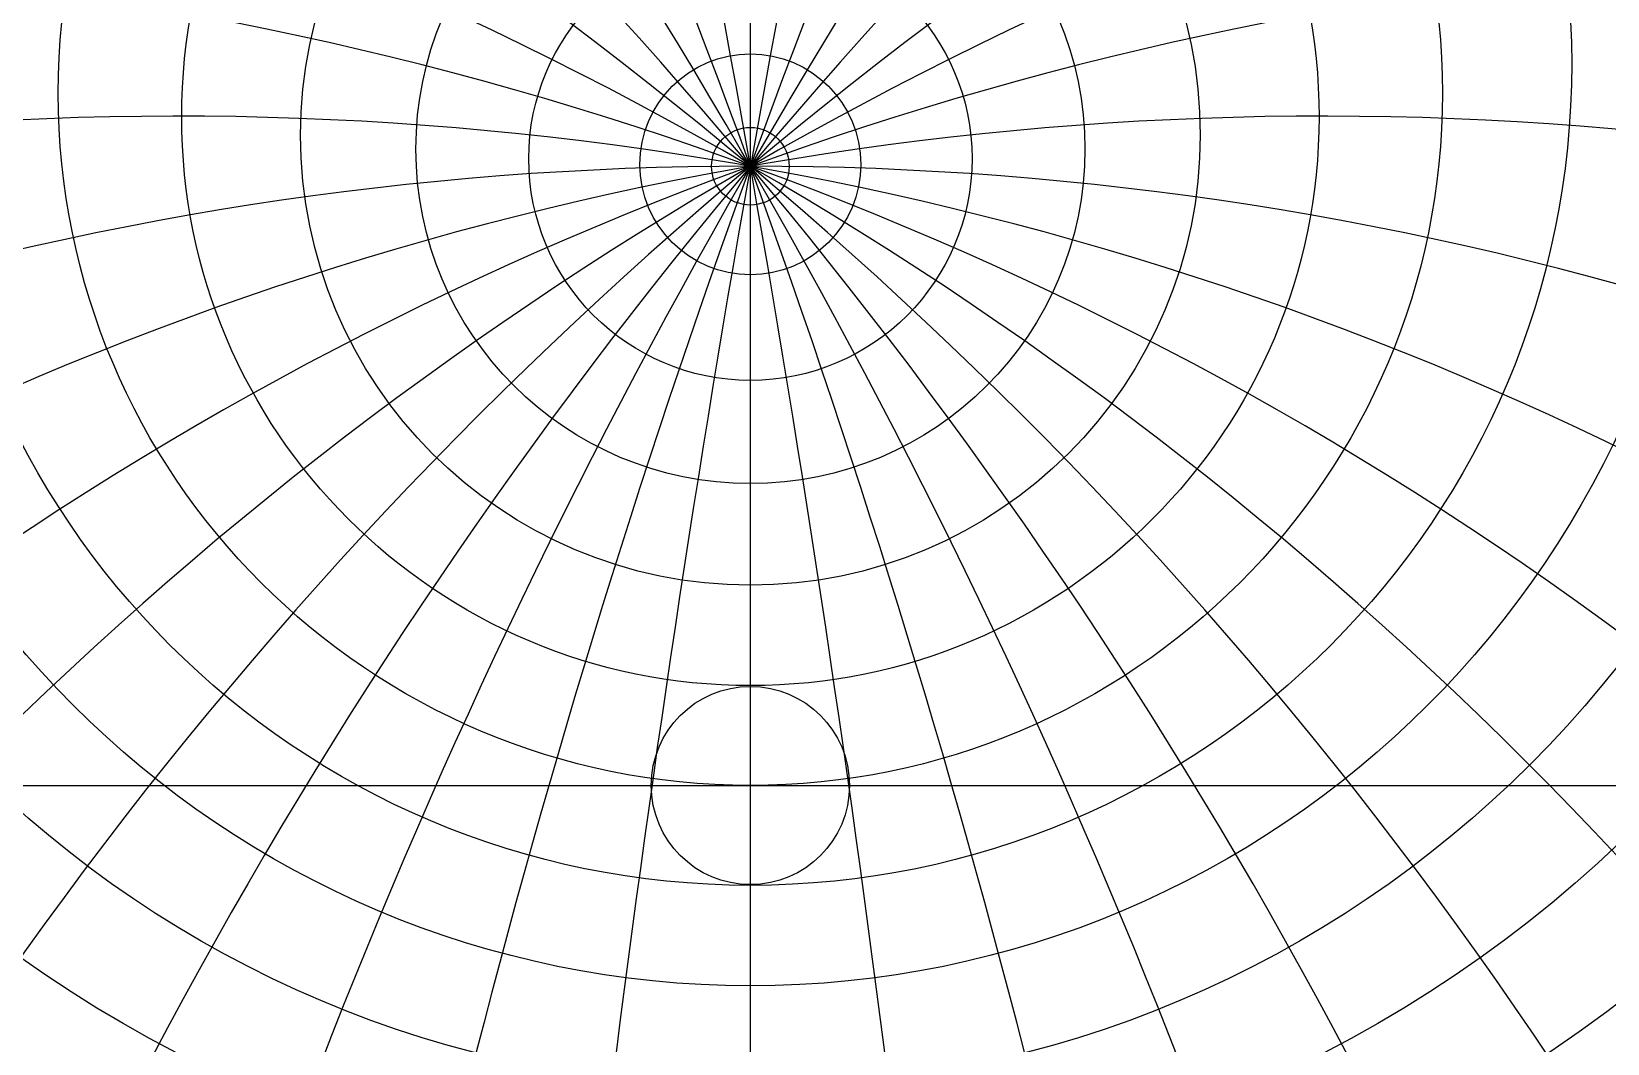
# Model space of a CAD drawing. Header units: millimetres. Extents: x -71 to 71, y -71 to 73.
# Drawn here: x -17.34 to 20.67, y -6.22 to 18.18 of the extents above; entities that cross this region are included whole.
import ezdxf

# ---------------------------------------------------------------- set-up
doc = ezdxf.new("R2010")
doc.units = ezdxf.units.MM
for name, color, linetype in [('CUT_INNER', 6, 'Continuous'), ('CUT_OUTER', 1, 'Continuous'), ('ENGRAVE', 7, 'Continuous'), ('ENGRAVE_FINE', 8, 'Continuous')]:
    doc.layers.add(name, color=color, linetype=linetype)

msp = doc.modelspace()

# ---------------------------------------------------------------- linework, layer by layer
at = {"layer": 'CUT_INNER'}
msp.add_circle((0, 0), 2.39, dxfattribs=at)
at = {"layer": 'CUT_OUTER'}
msp.add_arc((-0.0002, -0.0002), 71.2199, 143.788848, 87.803032, dxfattribs=at)
at = {"layer": 'ENGRAVE'}
for points in [[(0, -70.2), (0, 70.2)], [(-70.2, 0), (70.2, 0)]]:
    msp.add_lwpolyline(points, dxfattribs=at)
for centre, radius in [((0, 0), 70.2), ((0, 24.1585), 39.0893), ((0, 22.2167), 34.5295), ((0, 20.6338), 30.4012), ((0, 0), 45.9522), ((0, 19.337), 26.6151), ((0, 18.2729), 23.1026), ((0, 17.4015), 19.8098), ((0, 16.6931), 16.6931), ((0, 0), 30.0798), ((0, 16.125), 13.7167), ((0, 15.6801), 10.8504), ((0, 15.346), 8.0678), ((0, 15.1133), 5.3459), ((0, 14.9761), 2.6633), ((0, 14.9308), 0.936)]:
    msp.add_circle(centre, radius, dxfattribs=at)
for centre, radius, start, end in [((0, 26.5604), 44.1998, 104.90113, 75.09887), ((0, 29.5661), 50.0254, 148.36961, 31.63039), ((0, 33.3862), 56.8, 171.09399, 8.90601), ((0, -63.2477), 78.1785, 54, 126), ((0, -63.2477), 78.1785, 54, 126)]:
    msp.add_arc(centre, radius, start, end, dxfattribs=at)
at = {"layer": 'ENGRAVE_FINE'}
for centre, radius, start, end in [((-443.3724, -63.2477), 450.2121, 5.104849, 17.080014), ((-443.3724, -63.2477), 450.2121, 5.104849, 17.080014), ((443.3724, -63.2477), 450.2121, 162.919986, 174.895151), ((443.3724, -63.2477), 450.2121, 162.919986, 174.895151), ((-214.7937, -63.2477), 228.5787, 10.267692, 34.218624), ((-214.7937, -63.2477), 228.5787, 10.267692, 34.218624), ((214.7937, -63.2477), 228.5787, 145.781376, 169.732308), ((214.7937, -63.2477), 228.5787, 145.781376, 169.732308), ((-135.4092, -63.2477), 156.357, 15.548702, 51.45419), ((-135.4092, -63.2477), 156.357, 15.548702, 51.45419), ((135.4092, -63.2477), 156.357, 128.54581, 164.451298), ((135.4092, -63.2477), 156.357, 128.54581, 164.451298), ((-93.1695, -63.2477), 121.6242, 21.012524, 68.778271), ((-93.1695, -63.2477), 121.6242, 21.012524, 68.778271), ((93.1695, -63.2477), 121.6242, 111.221729, 158.987476), ((93.1695, -63.2477), 121.6242, 111.221729, 158.987476), ((-65.5996, -63.2477), 102.0548, 26.730809, 84.928272), ((-65.5996, -63.2477), 102.0548, 26.730809, 84.928272), ((65.5996, -63.2477), 102.0548, 95.071728, 153.269191), ((65.5996, -63.2477), 102.0548, 95.071728, 153.269191), ((-45.1364, -63.2477), 90.2728, 32.785093, 97.141651), ((-45.1364, -63.2477), 90.2728, 32.785093, 97.141651), ((45.1364, -63.2477), 90.2728, 82.858349, 147.214907), ((45.1364, -63.2477), 90.2728, 82.858349, 147.214907), ((-28.4547, -63.2477), 83.1958, 39.270113, 107.914903), ((-28.4547, -63.2477), 83.1958, 39.270113, 107.914903), ((28.4547, -63.2477), 83.1958, 72.085097, 140.729887), ((28.4547, -63.2477), 83.1958, 72.085097, 140.729887), ((-13.785, -63.2477), 79.3845, 46.297545, 117.465342), ((-13.785, -63.2477), 79.3845, 46.297545, 117.465342), ((13.785, -63.2477), 79.3845, 62.534658, 133.702455), ((13.785, -63.2477), 79.3845, 62.534658, 133.702455), ((0, 54.02), 87.4062, 216.596965, 323.403035)]:
    msp.add_arc(centre, radius, start, end, dxfattribs=at)

doc.saveas('drawing.dxf')
